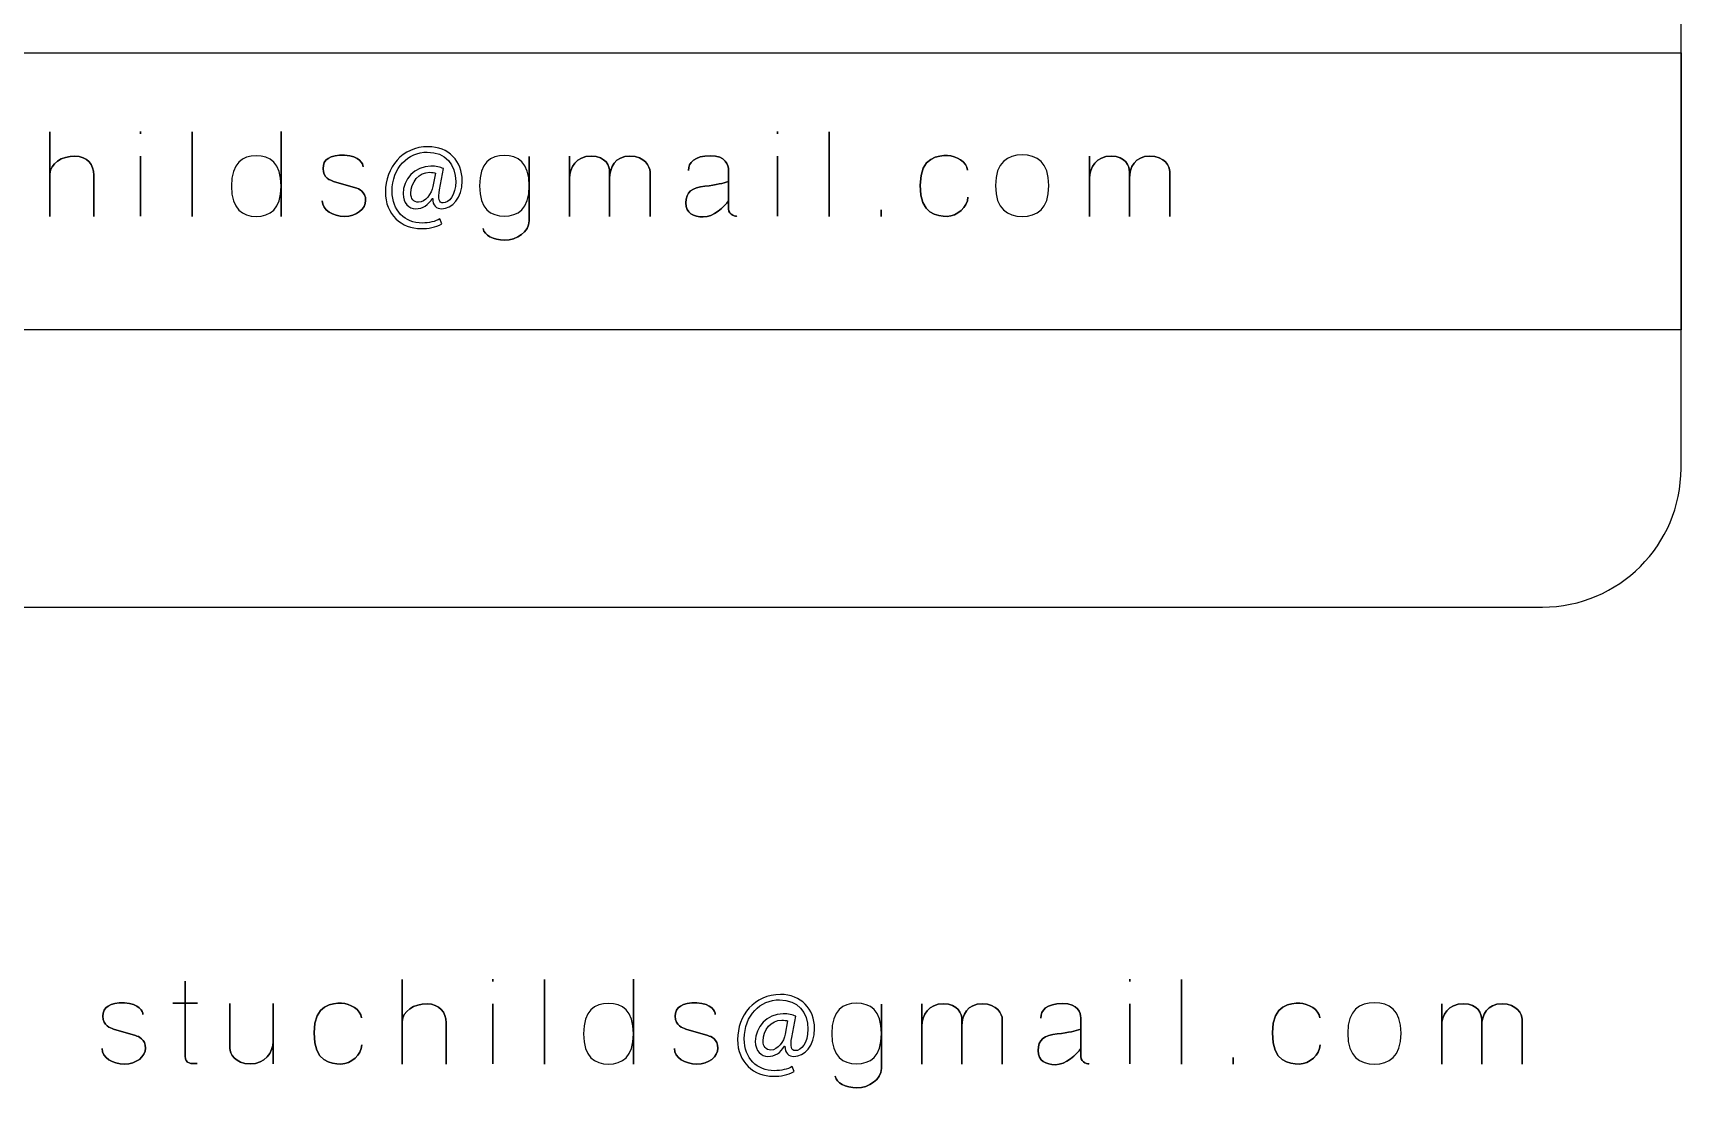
# Model space of a CAD drawing. Extents: x -439 to 785, y -667 to -15.
# Drawn here: x 606.7 to 785, y -637.1 to -522.9 of the extents above; entities that cross this region are included whole.
import ezdxf

# ---------------------------------------------------------------- set-up
doc = ezdxf.new("R2010")
doc.units = 0
doc.header["$MEASUREMENT"] = 0
doc.layers.add('LAYER_1', color=7, linetype='CONTINUOUS')

# ---------------------------------------------------------------- blocks, each defined once
blk = doc.blocks.new('BLOCK_2')
at = {"layer": 'LAYER_1', "color": 250}
blk.add_lwpolyline([(785, -555), (15, -555), (15, -525), (785, -525), (785, -555)], dxfattribs=at)
blk.add_open_spline([(785, -570), (785, -578.28), (778.28, -585), (770, -585), (770, -585), (30, -585), (30, -585), (21.72, -585), (15, -578.28), (15, -570), (15, -570), (15, -30), (15, -30), (15, -21.72), (21.72, -15), (30, -15), (30, -15), (770, -15), (770, -15), (778.28, -15), (785, -21.72), (785, -30), (785, -30), (785, -570), (785, -570)], degree=3, knots=[0, 0, 0, 0, 1, 1, 1, 2, 2, 2, 3, 3, 3, 4, 4, 4, 5, 5, 5, 6, 6, 6, 7, 7, 7, 8, 8, 8, 8], dxfattribs=at)
blk = doc.blocks.new('BLOCK_3')
at = {"layer": 'LAYER_1', "color": 30}
for points, knots in [([(624.5, -634.4), (623.87, -634.43), (623.2, -634.46), (623.2, -633.61), (623.2, -632.74), (623.2, -625.48), (623.2, -625.48), (623.2, -625.48), (623.2, -632.74), (623.2, -633.61), (623.2, -634.46), (623.87, -634.43), (624.5, -634.4)], [0, 0, 0, 0, 1, 1, 1, 2, 2, 2, 3, 3, 3, 4, 4, 4, 4]), ([(646.67, -634.46), (646.67, -634.46), (646.67, -625.3), (646.67, -625.3), (646.67, -625.3), (646.67, -634.46), (646.67, -634.46)], [0, 0, 0, 0, 1, 1, 1, 2, 2, 2, 2]), ([(656.47, -625.52), (656.47, -625.52), (656.47, -625.29), (656.47, -625.29), (656.47, -625.29), (656.47, -625.52), (656.47, -625.52)], [0, 0, 0, 0, 1, 1, 1, 2, 2, 2, 2]), ([(662.07, -634.46), (662.07, -634.46), (662.07, -625.3), (662.07, -625.3), (662.07, -625.3), (662.07, -634.46), (662.07, -634.46)], [0, 0, 0, 0, 1, 1, 1, 2, 2, 2, 2]), ([(671.69, -625.28), (671.69, -625.28), (671.69, -634.46), (671.69, -634.46), (671.69, -634.46), (671.69, -625.28), (671.69, -625.28)], [0, 0, 0, 0, 1, 1, 1, 2, 2, 2, 2]), ([(725.37, -625.52), (725.37, -625.52), (725.37, -625.29), (725.37, -625.29), (725.37, -625.29), (725.37, -625.52), (725.37, -625.52)], [0, 0, 0, 0, 1, 1, 1, 2, 2, 2, 2]), ([(730.97, -634.46), (730.97, -634.46), (730.97, -625.3), (730.97, -625.3), (730.97, -625.3), (730.97, -634.46), (730.97, -634.46)], [0, 0, 0, 0, 1, 1, 1, 2, 2, 2, 2]), ([(689.06, -635.28), (688.36, -635.65), (687.65, -635.79), (686.8, -635.79), (684.72, -635.79), (682.95, -634.27), (682.95, -631.82), (682.95, -629.2), (684.77, -626.93), (687.59, -626.93), (689.8, -626.93), (691.27, -628.49), (691.27, -630.61), (691.27, -632.52), (690.2, -633.63), (689.02, -633.63), (688.52, -633.63), (688.05, -633.3), (688.07, -632.52), (688.07, -632.52), (688.03, -632.52), (688.03, -632.52), (687.59, -633.26), (687, -633.63), (686.24, -633.63), (685.51, -633.63), (684.87, -633.04), (684.87, -632.03), (684.87, -630.46), (686.12, -629.02), (687.88, -629.02), (688.41, -629.02), (688.91, -629.14), (689.24, -629.29), (689.24, -629.29), (688.81, -631.59), (688.81, -631.59), (688.62, -632.55), (688.77, -633), (689.19, -633.01), (689.84, -633.04), (690.56, -632.16), (690.56, -630.7), (690.56, -628.85), (689.46, -627.51), (687.49, -627.51), (685.42, -627.51), (683.68, -629.16), (683.68, -631.74), (683.68, -633.86), (685.06, -635.18), (686.94, -635.18), (687.66, -635.18), (688.34, -635.03), (688.86, -634.74), (688.86, -634.74), (689.06, -635.28), (689.06, -635.28)], [0, 0, 0, 0, 1, 1, 1, 2, 2, 2, 3, 3, 3, 4, 4, 4, 5, 5, 5, 6, 6, 6, 7, 7, 7, 8, 8, 8, 9, 9, 9, 10, 10, 10, 11, 11, 11, 12, 12, 12, 13, 13, 13, 14, 14, 14, 15, 15, 15, 16, 16, 16, 17, 17, 17, 18, 18, 18, 19, 19, 19, 19]), ([(616.63, -627.84), (615.03, -627.8), (614.3, -628.31), (614.3, -629.29), (614.3, -630.28), (615.12, -630.59), (615.43, -630.67), (615.43, -630.67), (617.83, -631.39), (617.83, -631.39), (618.15, -631.46), (618.91, -631.8), (618.91, -632.74), (618.91, -633.68), (617.9, -634.46), (616.63, -634.46), (615.36, -634.46), (614.21, -633.79), (614.21, -632.79), (614.21, -633.79), (615.36, -634.46), (616.63, -634.46), (617.9, -634.46), (618.91, -633.68), (618.91, -632.74), (618.91, -631.8), (618.15, -631.46), (617.83, -631.39), (617.83, -631.39), (615.43, -630.67), (615.43, -630.67), (615.12, -630.59), (614.3, -630.28), (614.3, -629.29), (614.3, -628.31), (615.03, -627.8), (616.63, -627.84), (618.23, -627.91), (618.65, -628.8), (618.63, -629.11), (618.65, -628.8), (618.23, -627.91), (616.63, -627.84)], [0, 0, 0, 0, 1, 1, 1, 2, 2, 2, 3, 3, 3, 4, 4, 4, 5, 5, 5, 6, 6, 6, 7, 7, 7, 8, 8, 8, 9, 9, 9, 10, 10, 10, 11, 11, 11, 12, 12, 12, 13, 13, 13, 14, 14, 14, 14]), ([(621.87, -627.88), (621.87, -627.88), (624.52, -627.88), (624.52, -627.88), (624.52, -627.88), (621.87, -627.88), (621.87, -627.88)], [0, 0, 0, 0, 1, 1, 1, 2, 2, 2, 2]), ([(628.03, -632.76), (628.03, -633.34), (628.61, -634.43), (630.22, -634.45), (631.85, -634.46), (632.71, -633.2), (632.71, -632.03), (632.71, -633.2), (631.85, -634.46), (630.22, -634.45), (628.61, -634.43), (628.03, -633.34), (628.03, -632.76), (628.03, -632.17), (628.03, -627.92), (628.03, -627.92), (628.03, -627.92), (628.03, -632.17), (628.03, -632.76)], [0, 0, 0, 0, 1, 1, 1, 2, 2, 2, 3, 3, 3, 4, 4, 4, 5, 5, 5, 6, 6, 6, 6]), ([(632.71, -634.45), (632.71, -634.45), (632.71, -627.92), (632.71, -627.92), (632.71, -627.92), (632.71, -634.45), (632.71, -634.45)], [0, 0, 0, 0, 1, 1, 1, 2, 2, 2, 2]), ([(640.05, -634.46), (638.99, -634.46), (637.14, -634.28), (637.14, -631.09), (637.14, -627.92), (639.2, -627.88), (640.1, -627.88), (641.01, -627.88), (642.2, -628.58), (642.28, -629.47), (642.2, -628.58), (641.01, -627.88), (640.1, -627.88), (639.2, -627.88), (637.14, -627.92), (637.14, -631.09), (637.14, -634.28), (638.99, -634.46), (640.05, -634.46), (641.13, -634.46), (642.28, -633.46), (642.31, -632.39), (642.28, -633.46), (641.13, -634.46), (640.05, -634.46)], [0, 0, 0, 0, 1, 1, 1, 2, 2, 2, 3, 3, 3, 4, 4, 4, 5, 5, 5, 6, 6, 6, 7, 7, 7, 8, 8, 8, 8]), ([(651.42, -634.46), (651.42, -634.46), (651.42, -631.16), (651.42, -630), (651.42, -628.85), (650.72, -627.97), (649.36, -627.94), (647.98, -627.92), (646.67, -628.76), (646.67, -629.86), (646.67, -628.76), (647.98, -627.92), (649.36, -627.94), (650.72, -627.97), (651.42, -628.85), (651.42, -630), (651.42, -631.16), (651.42, -634.46), (651.42, -634.46)], [0, 0, 0, 0, 1, 1, 1, 2, 2, 2, 3, 3, 3, 4, 4, 4, 5, 5, 5, 6, 6, 6, 6]), ([(656.47, -634.45), (656.47, -634.45), (656.47, -627.93), (656.47, -627.93), (656.47, -627.93), (656.47, -634.47), (656.47, -634.45)], [0, 0, 0, 0, 1, 1, 1, 2, 2, 2, 2]), ([(668.98, -627.91), (670.46, -627.91), (671.68, -628.64), (671.68, -631.18), (671.68, -633.72), (670.46, -634.46), (668.98, -634.46), (667.51, -634.46), (666.3, -633.72), (666.3, -631.18), (666.3, -628.64), (667.51, -627.91), (668.98, -627.91)], [0, 0, 0, 0, 1, 1, 1, 2, 2, 2, 3, 3, 3, 4, 4, 4, 4]), ([(668.98, -627.91), (670.46, -627.91), (671.68, -628.64), (671.68, -631.18), (671.68, -633.72), (670.46, -634.46), (668.98, -634.46), (667.51, -634.46), (666.3, -633.72), (666.3, -631.18), (666.3, -628.64), (667.51, -627.91), (668.98, -627.91)], [0, 0, 0, 0, 1, 1, 1, 2, 2, 2, 3, 3, 3, 4, 4, 4, 4]), ([(678.55, -627.84), (676.95, -627.8), (676.21, -628.31), (676.21, -629.29), (676.21, -630.28), (677.04, -630.59), (677.34, -630.67), (677.34, -630.67), (679.74, -631.39), (679.74, -631.39), (680.06, -631.46), (680.82, -631.8), (680.82, -632.74), (680.82, -633.68), (679.82, -634.46), (678.55, -634.46), (677.28, -634.46), (676.12, -633.79), (676.12, -632.79), (676.12, -633.79), (677.28, -634.46), (678.55, -634.46), (679.82, -634.46), (680.82, -633.68), (680.82, -632.74), (680.82, -631.8), (680.06, -631.46), (679.74, -631.39), (679.74, -631.39), (677.34, -630.67), (677.34, -630.67), (677.04, -630.59), (676.21, -630.28), (676.21, -629.29), (676.21, -628.31), (676.95, -627.8), (678.55, -627.84), (680.15, -627.91), (680.57, -628.8), (680.54, -629.11), (680.57, -628.8), (680.15, -627.91), (678.55, -627.84)], [0, 0, 0, 0, 1, 1, 1, 2, 2, 2, 3, 3, 3, 4, 4, 4, 5, 5, 5, 6, 6, 6, 7, 7, 7, 8, 8, 8, 9, 9, 9, 10, 10, 10, 11, 11, 11, 12, 12, 12, 13, 13, 13, 14, 14, 14, 14]), ([(695.82, -627.88), (697.29, -627.88), (698.51, -628.62), (698.51, -631.16), (698.51, -633.7), (697.29, -634.43), (695.82, -634.43), (694.35, -634.43), (693.14, -633.7), (693.14, -631.16), (693.14, -628.62), (694.35, -627.88), (695.82, -627.88)], [0, 0, 0, 0, 1, 1, 1, 2, 2, 2, 3, 3, 3, 4, 4, 4, 4]), ([(695.82, -627.88), (697.29, -627.88), (698.51, -628.62), (698.51, -631.16), (698.51, -633.7), (697.29, -634.43), (695.82, -634.43), (694.35, -634.43), (693.14, -633.7), (693.14, -631.16), (693.14, -628.62), (694.35, -627.88), (695.82, -627.88)], [0, 0, 0, 0, 1, 1, 1, 2, 2, 2, 3, 3, 3, 4, 4, 4, 4]), ([(693.52, -635.78), (693.66, -636.54), (694.59, -636.97), (695.86, -637.02), (697.15, -637.06), (698.51, -636.11), (698.51, -634.93), (698.51, -633.73), (698.51, -627.98), (698.51, -627.98), (698.51, -627.98), (698.51, -633.73), (698.51, -634.93), (698.51, -636.11), (697.15, -637.06), (695.86, -637.02), (694.59, -636.97), (693.66, -636.54), (693.52, -635.78)], [0, 0, 0, 0, 1, 1, 1, 2, 2, 2, 3, 3, 3, 4, 4, 4, 5, 5, 5, 6, 6, 6, 6]), ([(707.21, -634.46), (707.21, -634.46), (707.21, -630.22), (707.21, -629.63), (707.21, -629.05), (706.83, -627.96), (705.22, -627.94), (703.6, -627.93), (702.88, -629.19), (702.88, -630.36), (702.88, -629.19), (703.6, -627.93), (705.22, -627.94), (706.83, -627.96), (707.21, -629.05), (707.21, -629.63), (707.21, -630.22), (707.21, -634.46), (707.21, -634.46)], [0, 0, 0, 0, 1, 1, 1, 2, 2, 2, 3, 3, 3, 4, 4, 4, 5, 5, 5, 6, 6, 6, 6]), ([(702.88, -634.46), (702.88, -634.46), (702.88, -627.94), (702.88, -627.94), (702.88, -627.94), (702.88, -634.46), (702.88, -634.46)], [0, 0, 0, 0, 1, 1, 1, 2, 2, 2, 2]), ([(711.58, -634.46), (711.58, -634.46), (711.58, -630.22), (711.58, -629.63), (711.58, -629.05), (711.02, -627.96), (709.41, -627.94), (707.79, -627.93), (707.21, -629.19), (707.21, -630.36), (707.21, -629.19), (707.79, -627.93), (709.41, -627.94), (711.02, -627.96), (711.58, -629.05), (711.58, -629.63), (711.58, -630.22), (711.58, -634.46), (711.58, -634.46)], [0, 0, 0, 0, 1, 1, 1, 2, 2, 2, 3, 3, 3, 4, 4, 4, 5, 5, 5, 6, 6, 6, 6]), ([(720.07, -633.63), (720.07, -633.63), (720.07, -629.46), (720.07, -629.46), (720.07, -628.92), (719.81, -627.91), (718.09, -627.91), (716.38, -627.91), (715.74, -628.68), (715.74, -629.48), (715.74, -628.68), (716.38, -627.91), (718.09, -627.91), (719.81, -627.91), (720.07, -628.92), (720.07, -629.46), (720.07, -629.46), (720.07, -633.63), (720.07, -633.63), (720.07, -634.4), (720.98, -634.46), (720.98, -634.46), (720.98, -634.46), (720.07, -634.4), (720.07, -633.63)], [0, 0, 0, 0, 1, 1, 1, 2, 2, 2, 3, 3, 3, 4, 4, 4, 5, 5, 5, 6, 6, 6, 7, 7, 7, 8, 8, 8, 8]), ([(725.37, -634.45), (725.37, -634.45), (725.37, -627.93), (725.37, -627.93), (725.37, -627.93), (725.37, -634.47), (725.37, -634.45)], [0, 0, 0, 0, 1, 1, 1, 2, 2, 2, 2]), ([(745.97, -632.39), (745.93, -633.46), (744.79, -634.46), (743.71, -634.46), (742.64, -634.46), (740.8, -634.28), (740.8, -631.09), (740.8, -627.92), (742.86, -627.88), (743.76, -627.88), (744.66, -627.88), (745.86, -628.58), (745.93, -629.47), (745.86, -628.58), (744.66, -627.88), (743.76, -627.88), (742.86, -627.88), (740.8, -627.92), (740.8, -631.09), (740.8, -634.28), (742.64, -634.46), (743.71, -634.46), (744.79, -634.46), (745.93, -633.46), (745.97, -632.39)], [0, 0, 0, 0, 1, 1, 1, 2, 2, 2, 3, 3, 3, 4, 4, 4, 5, 5, 5, 6, 6, 6, 7, 7, 7, 8, 8, 8, 8]), ([(748.95, -631.13), (748.95, -628.57), (750.26, -627.82), (751.84, -627.82), (753.42, -627.82), (754.72, -628.57), (754.72, -631.13), (754.72, -633.71), (753.42, -634.46), (751.84, -634.46), (750.26, -634.46), (748.95, -633.71), (748.95, -631.13)], [0, 0, 0, 0, 1, 1, 1, 2, 2, 2, 3, 3, 3, 4, 4, 4, 4]), ([(748.95, -631.13), (748.95, -628.57), (750.26, -627.82), (751.84, -627.82), (753.42, -627.82), (754.72, -628.57), (754.72, -631.13), (754.72, -633.71), (753.42, -634.46), (751.84, -634.46), (750.26, -634.46), (748.95, -633.71), (748.95, -631.13)], [0, 0, 0, 0, 1, 1, 1, 2, 2, 2, 3, 3, 3, 4, 4, 4, 4]), ([(763.44, -634.46), (763.44, -634.46), (763.44, -630.22), (763.44, -629.63), (763.44, -629.05), (763.06, -627.96), (761.45, -627.94), (759.84, -627.93), (759.11, -629.19), (759.11, -630.36), (759.11, -629.19), (759.84, -627.93), (761.45, -627.94), (763.06, -627.96), (763.44, -629.05), (763.44, -629.63), (763.44, -630.22), (763.44, -634.46), (763.44, -634.46)], [0, 0, 0, 0, 1, 1, 1, 2, 2, 2, 3, 3, 3, 4, 4, 4, 5, 5, 5, 6, 6, 6, 6]), ([(759.11, -634.46), (759.11, -634.46), (759.11, -627.94), (759.11, -627.94), (759.11, -627.94), (759.11, -634.46), (759.11, -634.46)], [0, 0, 0, 0, 1, 1, 1, 2, 2, 2, 2]), ([(767.81, -634.46), (767.81, -634.46), (767.81, -630.22), (767.81, -629.63), (767.81, -629.05), (767.25, -627.96), (765.64, -627.94), (764.03, -627.93), (763.44, -629.19), (763.44, -630.36), (763.44, -629.19), (764.03, -627.93), (765.64, -627.94), (767.25, -627.96), (767.81, -629.05), (767.81, -629.63), (767.81, -630.22), (767.81, -634.46), (767.81, -634.46)], [0, 0, 0, 0, 1, 1, 1, 2, 2, 2, 3, 3, 3, 4, 4, 4, 5, 5, 5, 6, 6, 6, 6]), ([(688.36, -629.8), (688.24, -629.75), (688.02, -629.7), (687.73, -629.7), (686.61, -629.7), (685.71, -630.75), (685.71, -631.98), (685.71, -632.54), (685.99, -632.95), (686.55, -632.95), (687.28, -632.95), (687.96, -632.01), (688.1, -631.22), (688.1, -631.22), (688.36, -629.8), (688.36, -629.8)], [0, 0, 0, 0, 1, 1, 1, 2, 2, 2, 3, 3, 3, 4, 4, 4, 5, 5, 5, 5]), ([(717.34, -634.53), (716.29, -634.5), (715.45, -634.17), (715.45, -633), (715.45, -631.82), (716.16, -631.32), (717.51, -631.19), (718.84, -631.07), (719.44, -630.86), (720.07, -630.69), (719.44, -630.86), (718.84, -631.07), (717.51, -631.19), (716.16, -631.32), (715.45, -631.82), (715.45, -633), (715.45, -634.17), (716.29, -634.5), (717.34, -634.53), (718.39, -634.57), (719.69, -633.34), (720.07, -632.79), (719.69, -633.34), (718.39, -634.57), (717.34, -634.53)], [0, 0, 0, 0, 1, 1, 1, 2, 2, 2, 3, 3, 3, 4, 4, 4, 5, 5, 5, 6, 6, 6, 7, 7, 7, 8, 8, 8, 8]), ([(736.57, -634.46), (736.57, -634.46), (736.57, -633.76), (736.57, -633.76), (736.57, -633.76), (736.57, -634.46), (736.57, -634.46)], [0, 0, 0, 0, 1, 1, 1, 2, 2, 2, 2])]:
    blk.add_open_spline(points, degree=3, knots=knots, dxfattribs=at)
blk = doc.blocks.new('BLOCK_4')
at = {"layer": 'LAYER_1', "color": 30}
for points, knots in [([(608.57, -542.71), (608.57, -542.71), (608.57, -533.55), (608.57, -533.55), (608.57, -533.55), (608.57, -542.71), (608.57, -542.71)], [0, 0, 0, 0, 1, 1, 1, 2, 2, 2, 2]), ([(618.37, -533.77), (618.37, -533.77), (618.37, -533.54), (618.37, -533.54), (618.37, -533.54), (618.37, -533.77), (618.37, -533.77)], [0, 0, 0, 0, 1, 1, 1, 2, 2, 2, 2]), ([(623.97, -542.71), (623.97, -542.71), (623.97, -533.55), (623.97, -533.55), (623.97, -533.55), (623.97, -542.71), (623.97, -542.71)], [0, 0, 0, 0, 1, 1, 1, 2, 2, 2, 2]), ([(633.59, -533.52), (633.59, -533.52), (633.59, -542.71), (633.59, -542.71), (633.59, -542.71), (633.59, -533.52), (633.59, -533.52)], [0, 0, 0, 0, 1, 1, 1, 2, 2, 2, 2]), ([(687.27, -533.77), (687.27, -533.77), (687.27, -533.54), (687.27, -533.54), (687.27, -533.54), (687.27, -533.77), (687.27, -533.77)], [0, 0, 0, 0, 1, 1, 1, 2, 2, 2, 2]), ([(692.87, -542.71), (692.87, -542.71), (692.87, -533.55), (692.87, -533.55), (692.87, -533.55), (692.87, -542.71), (692.87, -542.71)], [0, 0, 0, 0, 1, 1, 1, 2, 2, 2, 2]), ([(613.32, -542.71), (613.32, -542.71), (613.32, -539.4), (613.32, -538.25), (613.32, -537.09), (612.62, -536.22), (611.26, -536.19), (609.88, -536.17), (608.57, -537), (608.57, -538.11), (608.57, -537), (609.88, -536.17), (611.26, -536.19), (612.62, -536.22), (613.32, -537.09), (613.32, -538.25), (613.32, -539.4), (613.32, -542.71), (613.32, -542.71)], [0, 0, 0, 0, 1, 1, 1, 2, 2, 2, 3, 3, 3, 4, 4, 4, 5, 5, 5, 6, 6, 6, 6]), ([(618.37, -542.69), (618.37, -542.69), (618.37, -536.18), (618.37, -536.18), (618.37, -536.18), (618.37, -542.72), (618.37, -542.69)], [0, 0, 0, 0, 1, 1, 1, 2, 2, 2, 2]), ([(630.88, -536.15), (632.36, -536.15), (633.58, -536.89), (633.58, -539.43), (633.58, -541.97), (632.36, -542.71), (630.88, -542.71), (629.41, -542.71), (628.2, -541.97), (628.2, -539.43), (628.2, -536.89), (629.41, -536.15), (630.88, -536.15)], [0, 0, 0, 0, 1, 1, 1, 2, 2, 2, 3, 3, 3, 4, 4, 4, 4]), ([(630.88, -536.15), (632.36, -536.15), (633.58, -536.89), (633.58, -539.43), (633.58, -541.97), (632.36, -542.71), (630.88, -542.71), (629.41, -542.71), (628.2, -541.97), (628.2, -539.43), (628.2, -536.89), (629.41, -536.15), (630.88, -536.15)], [0, 0, 0, 0, 1, 1, 1, 2, 2, 2, 3, 3, 3, 4, 4, 4, 4]), ([(642.44, -537.36), (642.47, -537.04), (642.05, -536.15), (640.45, -536.09), (638.85, -536.05), (638.11, -536.56), (638.11, -537.54), (638.11, -538.53), (638.94, -538.83), (639.24, -538.92), (639.24, -538.92), (641.64, -539.63), (641.64, -539.63), (641.96, -539.71), (642.72, -540.05), (642.72, -540.99), (642.72, -541.93), (641.72, -542.71), (640.45, -542.71), (639.18, -542.71), (638.02, -542.03), (638.02, -541.04), (638.02, -542.03), (639.18, -542.71), (640.45, -542.71), (641.72, -542.71), (642.72, -541.93), (642.72, -540.99), (642.72, -540.05), (641.96, -539.71), (641.64, -539.63), (641.64, -539.63), (639.24, -538.92), (639.24, -538.92), (638.94, -538.83), (638.11, -538.53), (638.11, -537.54), (638.11, -536.56), (638.85, -536.05), (640.45, -536.09), (642.05, -536.15), (642.47, -537.04), (642.44, -537.36)], [0, 0, 0, 0, 1, 1, 1, 2, 2, 2, 3, 3, 3, 4, 4, 4, 5, 5, 5, 6, 6, 6, 7, 7, 7, 8, 8, 8, 9, 9, 9, 10, 10, 10, 11, 11, 11, 12, 12, 12, 13, 13, 13, 14, 14, 14, 14]), ([(650.96, -543.53), (650.26, -543.9), (649.55, -544.04), (648.7, -544.04), (646.62, -544.04), (644.85, -542.52), (644.85, -540.06), (644.85, -537.45), (646.67, -535.17), (649.49, -535.17), (651.7, -535.17), (653.17, -536.74), (653.17, -538.86), (653.17, -540.76), (652.1, -541.88), (650.92, -541.88), (650.42, -541.88), (649.95, -541.55), (649.97, -540.76), (649.97, -540.76), (649.93, -540.76), (649.93, -540.76), (649.49, -541.51), (648.9, -541.88), (648.14, -541.88), (647.41, -541.88), (646.77, -541.28), (646.77, -540.28), (646.77, -538.71), (648.02, -537.27), (649.78, -537.27), (650.31, -537.27), (650.81, -537.38), (651.14, -537.54), (651.14, -537.54), (650.71, -539.84), (650.71, -539.84), (650.52, -540.8), (650.67, -541.25), (651.09, -541.26), (651.74, -541.28), (652.46, -540.41), (652.46, -538.95), (652.46, -537.09), (651.36, -535.76), (649.39, -535.76), (647.32, -535.76), (645.58, -537.41), (645.58, -539.99), (645.58, -542.11), (646.96, -543.43), (648.84, -543.43), (649.56, -543.43), (650.24, -543.28), (650.76, -542.98), (650.76, -542.98), (650.96, -543.53), (650.96, -543.53)], [0, 0, 0, 0, 1, 1, 1, 2, 2, 2, 3, 3, 3, 4, 4, 4, 5, 5, 5, 6, 6, 6, 7, 7, 7, 8, 8, 8, 9, 9, 9, 10, 10, 10, 11, 11, 11, 12, 12, 12, 13, 13, 13, 14, 14, 14, 15, 15, 15, 16, 16, 16, 17, 17, 17, 18, 18, 18, 19, 19, 19, 19]), ([(657.72, -536.13), (659.19, -536.13), (660.41, -536.86), (660.41, -539.4), (660.41, -541.94), (659.19, -542.68), (657.72, -542.68), (656.25, -542.68), (655.04, -541.94), (655.04, -539.4), (655.04, -536.86), (656.25, -536.13), (657.72, -536.13)], [0, 0, 0, 0, 1, 1, 1, 2, 2, 2, 3, 3, 3, 4, 4, 4, 4]), ([(657.72, -536.13), (659.19, -536.13), (660.41, -536.86), (660.41, -539.4), (660.41, -541.94), (659.19, -542.68), (657.72, -542.68), (656.25, -542.68), (655.04, -541.94), (655.04, -539.4), (655.04, -536.86), (656.25, -536.13), (657.72, -536.13)], [0, 0, 0, 0, 1, 1, 1, 2, 2, 2, 3, 3, 3, 4, 4, 4, 4]), ([(655.42, -544.03), (655.56, -544.79), (656.49, -545.22), (657.76, -545.27), (659.05, -545.31), (660.41, -544.36), (660.41, -543.18), (660.41, -541.98), (660.41, -536.23), (660.41, -536.23), (660.41, -536.23), (660.41, -541.98), (660.41, -543.18), (660.41, -544.36), (659.05, -545.31), (657.76, -545.27), (656.49, -545.22), (655.56, -544.79), (655.42, -544.03)], [0, 0, 0, 0, 1, 1, 1, 2, 2, 2, 3, 3, 3, 4, 4, 4, 5, 5, 5, 6, 6, 6, 6]), ([(669.11, -542.71), (669.11, -542.71), (669.11, -538.46), (669.11, -537.88), (669.11, -537.3), (668.73, -536.2), (667.12, -536.19), (665.5, -536.18), (664.78, -537.44), (664.78, -538.6), (664.78, -537.44), (665.5, -536.18), (667.12, -536.19), (668.73, -536.2), (669.11, -537.3), (669.11, -537.88), (669.11, -538.46), (669.11, -542.71), (669.11, -542.71)], [0, 0, 0, 0, 1, 1, 1, 2, 2, 2, 3, 3, 3, 4, 4, 4, 5, 5, 5, 6, 6, 6, 6]), ([(664.78, -542.71), (664.78, -542.71), (664.78, -536.19), (664.78, -536.19), (664.78, -536.19), (664.78, -542.71), (664.78, -542.71)], [0, 0, 0, 0, 1, 1, 1, 2, 2, 2, 2]), ([(673.48, -542.71), (673.48, -542.71), (673.48, -538.46), (673.48, -537.88), (673.48, -537.3), (672.92, -536.2), (671.31, -536.19), (669.69, -536.18), (669.11, -537.44), (669.11, -538.6), (669.11, -537.44), (669.69, -536.18), (671.31, -536.19), (672.92, -536.2), (673.48, -537.3), (673.48, -537.88), (673.48, -538.46), (673.48, -542.71), (673.48, -542.71)], [0, 0, 0, 0, 1, 1, 1, 2, 2, 2, 3, 3, 3, 4, 4, 4, 5, 5, 5, 6, 6, 6, 6]), ([(681.97, -541.88), (681.97, -541.88), (681.97, -537.7), (681.97, -537.7), (681.97, -537.17), (681.71, -536.15), (679.99, -536.15), (678.28, -536.15), (677.64, -536.93), (677.64, -537.73), (677.64, -536.93), (678.28, -536.15), (679.99, -536.15), (681.71, -536.15), (681.97, -537.17), (681.97, -537.7), (681.97, -537.7), (681.97, -541.88), (681.97, -541.88), (681.97, -542.64), (682.88, -542.71), (682.88, -542.71), (682.88, -542.71), (681.97, -542.64), (681.97, -541.88)], [0, 0, 0, 0, 1, 1, 1, 2, 2, 2, 3, 3, 3, 4, 4, 4, 5, 5, 5, 6, 6, 6, 7, 7, 7, 8, 8, 8, 8]), ([(687.27, -542.69), (687.27, -542.69), (687.27, -536.18), (687.27, -536.18), (687.27, -536.18), (687.27, -542.72), (687.27, -542.69)], [0, 0, 0, 0, 1, 1, 1, 2, 2, 2, 2]), ([(705.61, -542.71), (704.54, -542.71), (702.7, -542.53), (702.7, -539.34), (702.7, -536.17), (704.76, -536.13), (705.66, -536.13), (706.56, -536.13), (707.76, -536.83), (707.83, -537.71), (707.76, -536.83), (706.56, -536.13), (705.66, -536.13), (704.76, -536.13), (702.7, -536.17), (702.7, -539.34), (702.7, -542.53), (704.54, -542.71), (705.61, -542.71), (706.69, -542.71), (707.83, -541.7), (707.87, -540.64), (707.83, -541.7), (706.69, -542.71), (705.61, -542.71)], [0, 0, 0, 0, 1, 1, 1, 2, 2, 2, 3, 3, 3, 4, 4, 4, 5, 5, 5, 6, 6, 6, 7, 7, 7, 8, 8, 8, 8]), ([(710.85, -539.38), (710.85, -536.81), (712.16, -536.06), (713.74, -536.06), (715.32, -536.06), (716.62, -536.81), (716.62, -539.38), (716.62, -541.96), (715.32, -542.71), (713.74, -542.71), (712.16, -542.71), (710.85, -541.96), (710.85, -539.38)], [0, 0, 0, 0, 1, 1, 1, 2, 2, 2, 3, 3, 3, 4, 4, 4, 4]), ([(710.85, -539.38), (710.85, -536.81), (712.16, -536.06), (713.74, -536.06), (715.32, -536.06), (716.62, -536.81), (716.62, -539.38), (716.62, -541.96), (715.32, -542.71), (713.74, -542.71), (712.16, -542.71), (710.85, -541.96), (710.85, -539.38)], [0, 0, 0, 0, 1, 1, 1, 2, 2, 2, 3, 3, 3, 4, 4, 4, 4]), ([(725.34, -542.71), (725.34, -542.71), (725.34, -538.46), (725.34, -537.88), (725.34, -537.3), (724.96, -536.2), (723.35, -536.19), (721.74, -536.18), (721.01, -537.44), (721.01, -538.6), (721.01, -537.44), (721.74, -536.18), (723.35, -536.19), (724.96, -536.2), (725.34, -537.3), (725.34, -537.88), (725.34, -538.46), (725.34, -542.71), (725.34, -542.71)], [0, 0, 0, 0, 1, 1, 1, 2, 2, 2, 3, 3, 3, 4, 4, 4, 5, 5, 5, 6, 6, 6, 6]), ([(721.01, -542.71), (721.01, -542.71), (721.01, -536.19), (721.01, -536.19), (721.01, -536.19), (721.01, -542.71), (721.01, -542.71)], [0, 0, 0, 0, 1, 1, 1, 2, 2, 2, 2]), ([(729.71, -542.71), (729.71, -542.71), (729.71, -538.46), (729.71, -537.88), (729.71, -537.3), (729.15, -536.2), (727.54, -536.19), (725.93, -536.18), (725.34, -537.44), (725.34, -538.6), (725.34, -537.44), (725.93, -536.18), (727.54, -536.19), (729.15, -536.2), (729.71, -537.3), (729.71, -537.88), (729.71, -538.46), (729.71, -542.71), (729.71, -542.71)], [0, 0, 0, 0, 1, 1, 1, 2, 2, 2, 3, 3, 3, 4, 4, 4, 5, 5, 5, 6, 6, 6, 6]), ([(650.26, -538.05), (650.14, -537.99), (649.92, -537.94), (649.63, -537.94), (648.51, -537.94), (647.61, -539), (647.61, -540.23), (647.61, -540.79), (647.89, -541.19), (648.45, -541.19), (649.18, -541.19), (649.86, -540.25), (650, -539.47), (650, -539.47), (650.26, -538.05), (650.26, -538.05)], [0, 0, 0, 0, 1, 1, 1, 2, 2, 2, 3, 3, 3, 4, 4, 4, 5, 5, 5, 5]), ([(679.24, -542.78), (678.19, -542.74), (677.35, -542.41), (677.35, -541.25), (677.35, -540.06), (678.06, -539.57), (679.41, -539.44), (680.74, -539.32), (681.34, -539.11), (681.97, -538.93), (681.34, -539.11), (680.74, -539.32), (679.41, -539.44), (678.06, -539.57), (677.35, -540.06), (677.35, -541.25), (677.35, -542.41), (678.19, -542.74), (679.24, -542.78), (680.29, -542.82), (681.59, -541.59), (681.97, -541.04), (681.59, -541.59), (680.29, -542.82), (679.24, -542.78)], [0, 0, 0, 0, 1, 1, 1, 2, 2, 2, 3, 3, 3, 4, 4, 4, 5, 5, 5, 6, 6, 6, 7, 7, 7, 8, 8, 8, 8]), ([(698.47, -542.71), (698.47, -542.71), (698.47, -542.01), (698.47, -542.01), (698.47, -542.01), (698.47, -542.71), (698.47, -542.71)], [0, 0, 0, 0, 1, 1, 1, 2, 2, 2, 2])]:
    blk.add_open_spline(points, degree=3, knots=knots, dxfattribs=at)

msp = doc.modelspace()

# ---------------------------------------------------------------- block references
at = {"layer": 'LAYER_1'}
for name in ['BLOCK_2', 'BLOCK_4', 'BLOCK_3']:
    msp.add_blockref(name, (0, 0), dxfattribs=at)

doc.saveas('drawing.dxf')
